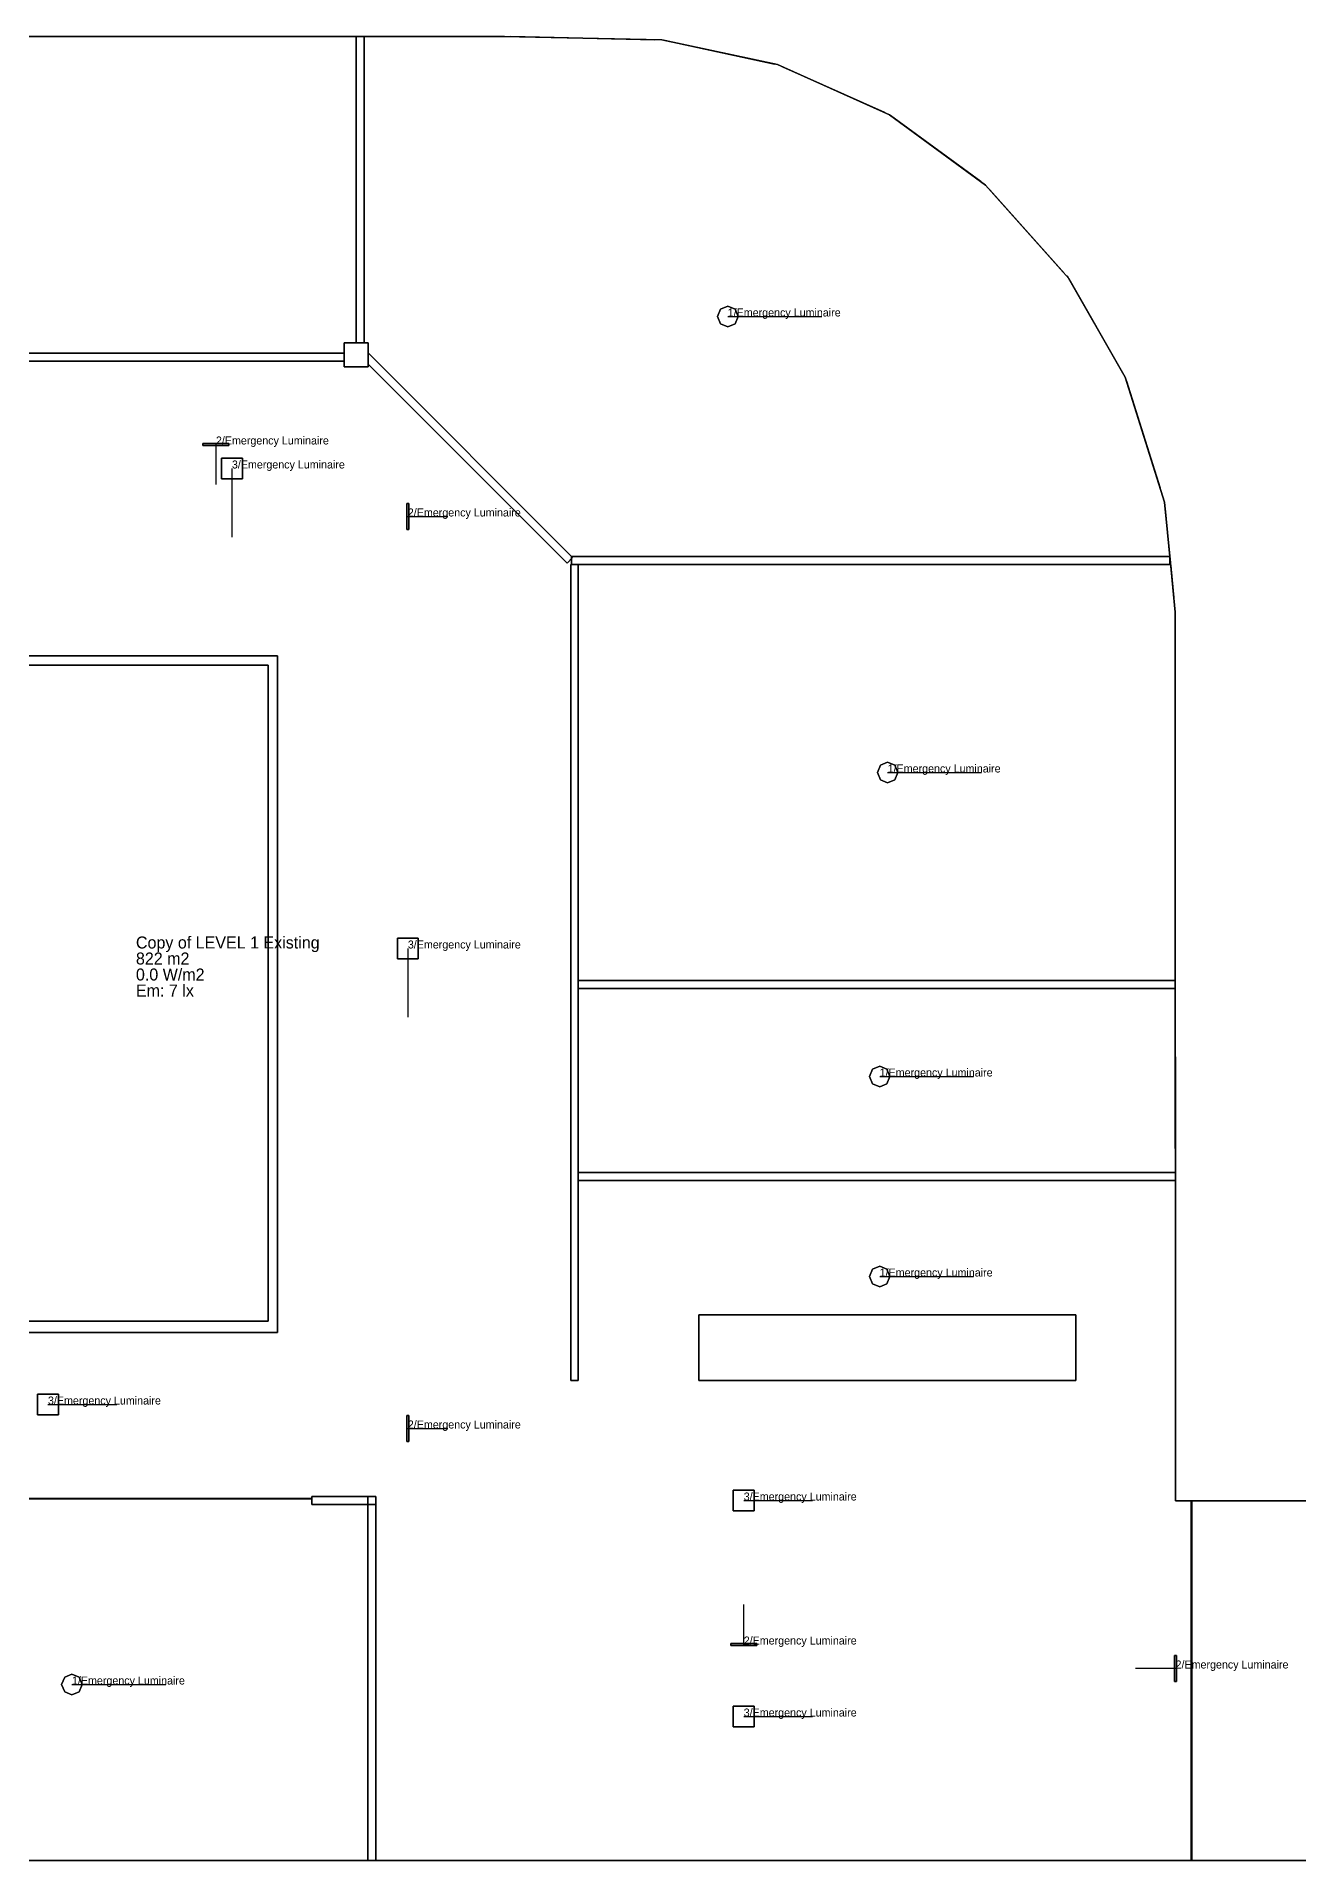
# Model space of a CAD drawing. Extents: x 0 to 55.4, y 0 to 23.2.
# Drawn here: x 20.56 to 36.34, y 0 to 22.8 of the extents above; entities that cross this region are included whole.
import ezdxf

# ---------------------------------------------------------------- set-up
doc = ezdxf.new("R2010")
doc.units = 0
doc.header["$MEASUREMENT"] = 0
for name, color, linetype in [('DLXFURN', 5, 'Continuous'), ('DLXLUM', 7, 'Continuous'), ('DLXLUMEX', 7, 'Continuous'), ('DLXSCENE', 7, 'Continuous'), ('DLXSUM', 9, 'Continuous')]:
    doc.layers.add(name, color=color, linetype=linetype)

# ---------------------------------------------------------------- blocks, each defined once
blk = doc.blocks.new('*U22')
for p, q in [((-0.129, 0), (-0.091, 0.091)), ((-0.091, 0.091), (-0.129, 0)), ((-0.091, 0.091), (-0.129, 0)), ((-0.129, 0), (-0.091, 0.091)), ((-0.091, -0.091), (-0.129, 0)), ((-0.129, 0), (-0.091, -0.091)), ((-0.129, 0), (-0.129, 0)), ((-0.129, 0), (-0.091, -0.091)), ((-0.091, -0.091), (-0.129, 0)), ((-0.129, 0), (-0.129, 0)), ((-0.091, 0.091), (0, 0.129)), ((0, 0.129), (-0.091, 0.091)), ((0, 0.129), (-0.091, 0.091)), ((-0.091, 0.091), (0, 0.129)), ((-0.091, 0.091), (-0.091, 0.091)), ((-0.091, 0.091), (-0.091, 0.091)), ((0, 0.129), (0.091, 0.091)), ((0.091, 0.091), (0, 0.129)), ((0, 0.129), (0, 0.129)), ((0.091, 0.091), (0, 0.129)), ((0, 0.129), (0, 0.129)), ((0, 0.129), (0.091, 0.091)), ((0.091, 0.091), (0.129, 0)), ((0.129, 0), (0.091, 0.091)), ((0.091, 0.091), (0.091, 0.091)), ((0.129, 0), (0.091, 0.091)), ((0.091, 0.091), (0.091, 0.091)), ((0.091, 0.091), (0.129, 0)), ((0.129, 0), (0.091, -0.091)), ((0.091, -0.091), (0.129, 0)), ((0.091, -0.091), (0.129, 0)), ((0.129, 0), (0.091, -0.091)), ((0.129, 0), (0.129, 0)), ((0.129, 0), (0.129, 0)), ((0, -0.129), (-0.091, -0.091)), ((-0.091, -0.091), (0, -0.129)), ((-0.091, -0.091), (-0.091, -0.091)), ((-0.091, -0.091), (0, -0.129)), ((0, -0.129), (-0.091, -0.091)), ((-0.091, -0.091), (-0.091, -0.091)), ((0.091, -0.091), (0, -0.129)), ((0, -0.129), (0.091, -0.091)), ((0, -0.129), (0.091, -0.091)), ((0.091, -0.091), (0, -0.129)), ((0, -0.129), (0, -0.129)), ((0, -0.129), (0, -0.129)), ((0.091, -0.091), (0.091, -0.091)), ((0.091, -0.091), (0.091, -0.091))]:
    blk.add_line(p, q)
at = {"color": 1}
blk.add_line((0, 0), (1.175, 0), dxfattribs=at)
at = {"layer": 'DLXLUMEX', "color": 7}
blk.add_text('1/Emergency Luminaire', height=0.1, dxfattribs=at).set_placement((0, 0))
blk = doc.blocks.new('*U33')
for p, q in [((-0.129, 0), (-0.091, 0.091)), ((-0.091, 0.091), (-0.129, 0)), ((-0.091, 0.091), (-0.129, 0)), ((-0.129, 0), (-0.091, 0.091)), ((-0.091, -0.091), (-0.129, 0)), ((-0.129, 0), (-0.091, -0.091)), ((-0.129, 0), (-0.129, 0)), ((-0.129, 0), (-0.091, -0.091)), ((-0.091, -0.091), (-0.129, 0)), ((-0.129, 0), (-0.129, 0)), ((-0.091, 0.091), (0, 0.129)), ((0, 0.129), (-0.091, 0.091)), ((0, 0.129), (-0.091, 0.091)), ((-0.091, 0.091), (0, 0.129)), ((-0.091, 0.091), (-0.091, 0.091)), ((-0.091, 0.091), (-0.091, 0.091)), ((0, 0.129), (0.091, 0.091)), ((0.091, 0.091), (0, 0.129)), ((0, 0.129), (0, 0.129)), ((0.091, 0.091), (0, 0.129)), ((0, 0.129), (0, 0.129)), ((0, 0.129), (0.091, 0.091)), ((0.091, 0.091), (0.129, 0)), ((0.129, 0), (0.091, 0.091)), ((0.091, 0.091), (0.091, 0.091)), ((0.129, 0), (0.091, 0.091)), ((0.091, 0.091), (0.091, 0.091)), ((0.091, 0.091), (0.129, 0)), ((0.129, 0), (0.091, -0.091)), ((0.091, -0.091), (0.129, 0)), ((0.091, -0.091), (0.129, 0)), ((0.129, 0), (0.091, -0.091)), ((0.129, 0), (0.129, 0)), ((0.129, 0), (0.129, 0)), ((0, -0.129), (-0.091, -0.091)), ((-0.091, -0.091), (0, -0.129)), ((-0.091, -0.091), (-0.091, -0.091)), ((-0.091, -0.091), (0, -0.129)), ((0, -0.129), (-0.091, -0.091)), ((-0.091, -0.091), (-0.091, -0.091)), ((0.091, -0.091), (0, -0.129)), ((0, -0.129), (0.091, -0.091)), ((0, -0.129), (0.091, -0.091)), ((0.091, -0.091), (0, -0.129)), ((0, -0.129), (0, -0.129)), ((0, -0.129), (0, -0.129)), ((0.091, -0.091), (0.091, -0.091)), ((0.091, -0.091), (0.091, -0.091))]:
    blk.add_line(p, q)
at = {"color": 1}
blk.add_line((0, 0), (1.175, 0), dxfattribs=at)
at = {"layer": 'DLXLUMEX', "color": 7}
blk.add_text('1/Emergency Luminaire', height=0.1, dxfattribs=at).set_placement((0, 0))
blk = doc.blocks.new('*U44')
for p, q in [((-0.129, 0), (-0.091, 0.091)), ((-0.091, 0.091), (-0.129, 0)), ((-0.091, 0.091), (-0.129, 0)), ((-0.129, 0), (-0.091, 0.091)), ((-0.091, -0.091), (-0.129, 0)), ((-0.129, 0), (-0.091, -0.091)), ((-0.129, 0), (-0.129, 0)), ((-0.129, 0), (-0.091, -0.091)), ((-0.091, -0.091), (-0.129, 0)), ((-0.129, 0), (-0.129, 0)), ((-0.091, 0.091), (0, 0.129)), ((0, 0.129), (-0.091, 0.091)), ((0, 0.129), (-0.091, 0.091)), ((-0.091, 0.091), (0, 0.129)), ((-0.091, 0.091), (-0.091, 0.091)), ((-0.091, 0.091), (-0.091, 0.091)), ((0, 0.129), (0.091, 0.091)), ((0.091, 0.091), (0, 0.129)), ((0, 0.129), (0, 0.129)), ((0.091, 0.091), (0, 0.129)), ((0, 0.129), (0, 0.129)), ((0, 0.129), (0.091, 0.091)), ((0.091, 0.091), (0.129, 0)), ((0.129, 0), (0.091, 0.091)), ((0.091, 0.091), (0.091, 0.091)), ((0.129, 0), (0.091, 0.091)), ((0.091, 0.091), (0.091, 0.091)), ((0.091, 0.091), (0.129, 0)), ((0.129, 0), (0.091, -0.091)), ((0.091, -0.091), (0.129, 0)), ((0.091, -0.091), (0.129, 0)), ((0.129, 0), (0.091, -0.091)), ((0.129, 0), (0.129, 0)), ((0.129, 0), (0.129, 0)), ((0, -0.129), (-0.091, -0.091)), ((-0.091, -0.091), (0, -0.129)), ((-0.091, -0.091), (-0.091, -0.091)), ((-0.091, -0.091), (0, -0.129)), ((0, -0.129), (-0.091, -0.091)), ((-0.091, -0.091), (-0.091, -0.091)), ((0.091, -0.091), (0, -0.129)), ((0, -0.129), (0.091, -0.091)), ((0, -0.129), (0.091, -0.091)), ((0.091, -0.091), (0, -0.129)), ((0, -0.129), (0, -0.129)), ((0, -0.129), (0, -0.129)), ((0.091, -0.091), (0.091, -0.091)), ((0.091, -0.091), (0.091, -0.091))]:
    blk.add_line(p, q)
at = {"color": 1}
blk.add_line((0, 0), (1.175, 0), dxfattribs=at)
at = {"layer": 'DLXLUMEX', "color": 7}
blk.add_text('1/Emergency Luminaire', height=0.1, dxfattribs=at).set_placement((0, 0))
blk = doc.blocks.new('*U55')
for p, q in [((-0.129, 0), (-0.091, 0.091)), ((-0.091, 0.091), (-0.129, 0)), ((-0.091, 0.091), (-0.129, 0)), ((-0.129, 0), (-0.091, 0.091)), ((-0.091, -0.091), (-0.129, 0)), ((-0.129, 0), (-0.091, -0.091)), ((-0.129, 0), (-0.129, 0)), ((-0.129, 0), (-0.091, -0.091)), ((-0.091, -0.091), (-0.129, 0)), ((-0.129, 0), (-0.129, 0)), ((-0.091, 0.091), (0, 0.129)), ((0, 0.129), (-0.091, 0.091)), ((0, 0.129), (-0.091, 0.091)), ((-0.091, 0.091), (0, 0.129)), ((-0.091, 0.091), (-0.091, 0.091)), ((-0.091, 0.091), (-0.091, 0.091)), ((0, 0.129), (0.091, 0.091)), ((0.091, 0.091), (0, 0.129)), ((0, 0.129), (0, 0.129)), ((0.091, 0.091), (0, 0.129)), ((0, 0.129), (0, 0.129)), ((0, 0.129), (0.091, 0.091)), ((0.091, 0.091), (0.129, 0)), ((0.129, 0), (0.091, 0.091)), ((0.091, 0.091), (0.091, 0.091)), ((0.129, 0), (0.091, 0.091)), ((0.091, 0.091), (0.091, 0.091)), ((0.091, 0.091), (0.129, 0)), ((0.129, 0), (0.091, -0.091)), ((0.091, -0.091), (0.129, 0)), ((0.091, -0.091), (0.129, 0)), ((0.129, 0), (0.091, -0.091)), ((0.129, 0), (0.129, 0)), ((0.129, 0), (0.129, 0)), ((0, -0.129), (-0.091, -0.091)), ((-0.091, -0.091), (0, -0.129)), ((-0.091, -0.091), (-0.091, -0.091)), ((-0.091, -0.091), (0, -0.129)), ((0, -0.129), (-0.091, -0.091)), ((-0.091, -0.091), (-0.091, -0.091)), ((0.091, -0.091), (0, -0.129)), ((0, -0.129), (0.091, -0.091)), ((0, -0.129), (0.091, -0.091)), ((0.091, -0.091), (0, -0.129)), ((0, -0.129), (0, -0.129)), ((0, -0.129), (0, -0.129)), ((0.091, -0.091), (0.091, -0.091)), ((0.091, -0.091), (0.091, -0.091))]:
    blk.add_line(p, q)
at = {"color": 1}
blk.add_line((0, 0), (1.175, 0), dxfattribs=at)
at = {"layer": 'DLXLUMEX', "color": 7}
blk.add_text('1/Emergency Luminaire', height=0.1, dxfattribs=at).set_placement((0, 0))
blk = doc.blocks.new('*U2')
for p, q in [((-0.129, 0), (-0.091, 0.091)), ((-0.091, 0.091), (-0.129, 0)), ((-0.091, 0.091), (-0.129, 0)), ((-0.129, 0), (-0.091, 0.091)), ((-0.091, -0.091), (-0.129, 0)), ((-0.129, 0), (-0.091, -0.091)), ((-0.129, 0), (-0.129, 0)), ((-0.129, 0), (-0.091, -0.091)), ((-0.091, -0.091), (-0.129, 0)), ((-0.129, 0), (-0.129, 0)), ((-0.091, 0.091), (0, 0.129)), ((0, 0.129), (-0.091, 0.091)), ((0, 0.129), (-0.091, 0.091)), ((-0.091, 0.091), (0, 0.129)), ((-0.091, 0.091), (-0.091, 0.091)), ((-0.091, 0.091), (-0.091, 0.091)), ((0, 0.129), (0.091, 0.091)), ((0.091, 0.091), (0, 0.129)), ((0, 0.129), (0, 0.129)), ((0.091, 0.091), (0, 0.129)), ((0, 0.129), (0, 0.129)), ((0, 0.129), (0.091, 0.091)), ((0.091, 0.091), (0.129, 0)), ((0.129, 0), (0.091, 0.091)), ((0.091, 0.091), (0.091, 0.091)), ((0.129, 0), (0.091, 0.091)), ((0.091, 0.091), (0.091, 0.091)), ((0.091, 0.091), (0.129, 0)), ((0.129, 0), (0.091, -0.091)), ((0.091, -0.091), (0.129, 0)), ((0.091, -0.091), (0.129, 0)), ((0.129, 0), (0.091, -0.091)), ((0.129, 0), (0.129, 0)), ((0.129, 0), (0.129, 0)), ((0, -0.129), (-0.091, -0.091)), ((-0.091, -0.091), (0, -0.129)), ((-0.091, -0.091), (-0.091, -0.091)), ((-0.091, -0.091), (0, -0.129)), ((0, -0.129), (-0.091, -0.091)), ((-0.091, -0.091), (-0.091, -0.091)), ((0.091, -0.091), (0, -0.129)), ((0, -0.129), (0.091, -0.091)), ((0, -0.129), (0.091, -0.091)), ((0.091, -0.091), (0, -0.129)), ((0, -0.129), (0, -0.129)), ((0, -0.129), (0, -0.129)), ((0.091, -0.091), (0.091, -0.091)), ((0.091, -0.091), (0.091, -0.091))]:
    blk.add_line(p, q)
at = {"color": 1}
blk.add_line((0, 0), (1.175, 0), dxfattribs=at)
at = {"layer": 'DLXLUMEX', "color": 7}
blk.add_text('1/Emergency Luminaire', height=0.1, dxfattribs=at).set_placement((0, 0))
blk = doc.blocks.new('*U9')
for p, q in [((0.131, 0.131), (-0.131, 0.131)), ((-0.131, 0.131), (-0.131, -0.131)), ((-0.131, 0.131), (-0.131, -0.131)), ((-0.131, -0.131), (-0.131, 0.131)), ((-0.131, 0.131), (-0.131, 0.131)), ((0.131, 0.131), (-0.131, 0.131)), ((-0.131, 0.131), (-0.131, 0.131)), ((-0.131, 0.131), (0.131, 0.131)), ((-0.131, -0.131), (-0.131, 0.131)), ((-0.131, 0.131), (0.131, 0.131)), ((0.131, -0.131), (0.131, 0.131)), ((0.131, 0.131), (0.131, 0.131)), ((0.131, -0.131), (0.131, 0.131)), ((0.131, 0.131), (0.131, 0.131)), ((0.131, 0.131), (0.131, -0.131)), ((0.131, 0.131), (0.131, -0.131)), ((-0.131, -0.131), (0.131, -0.131)), ((-0.131, -0.131), (-0.131, -0.131)), ((-0.131, -0.131), (0.131, -0.131)), ((0.131, -0.131), (-0.131, -0.131)), ((-0.131, -0.131), (-0.131, -0.131)), ((0.131, -0.131), (-0.131, -0.131)), ((0.131, -0.131), (0.131, -0.131)), ((0.131, -0.131), (0.131, -0.131))]:
    blk.add_line(p, q)
at = {"color": 1}
blk.add_line((0, 0), (0.86, 0), dxfattribs=at)
at = {"layer": 'DLXLUMEX', "color": 7}
blk.add_text('3/Emergency Luminaire', height=0.1, dxfattribs=at).set_placement((0, 0))
blk = doc.blocks.new('*U12')
for p, q in [((-0.131, 0.131), (-0.131, -0.131)), ((0.131, 0.131), (-0.131, 0.131)), ((0.131, 0.131), (-0.131, 0.131)), ((-0.131, 0.131), (-0.131, 0.131)), ((-0.131, 0.131), (0.131, 0.131)), ((-0.131, 0.131), (-0.131, -0.131)), ((-0.131, -0.131), (-0.131, 0.131)), ((-0.131, 0.131), (-0.131, 0.131)), ((-0.131, 0.131), (0.131, 0.131)), ((-0.131, -0.131), (-0.131, 0.131)), ((0.131, -0.131), (0.131, 0.131)), ((0.131, 0.131), (0.131, 0.131)), ((0.131, -0.131), (0.131, 0.131)), ((0.131, 0.131), (0.131, 0.131)), ((0.131, 0.131), (0.131, -0.131)), ((0.131, 0.131), (0.131, -0.131)), ((-0.131, -0.131), (0.131, -0.131)), ((-0.131, -0.131), (0.131, -0.131)), ((0.131, -0.131), (-0.131, -0.131)), ((-0.131, -0.131), (-0.131, -0.131)), ((-0.131, -0.131), (-0.131, -0.131)), ((0.131, -0.131), (-0.131, -0.131)), ((0.131, -0.131), (0.131, -0.131)), ((0.131, -0.131), (0.131, -0.131))]:
    blk.add_line(p, q)
at = {"color": 1}
blk.add_line((0, 0), (0, -0.86), dxfattribs=at)
at = {"layer": 'DLXLUMEX', "color": 7}
blk.add_text('3/Emergency Luminaire', height=0.1, dxfattribs=at).set_placement((0, 0))
blk = doc.blocks.new('*U13')
for p, q in [((0.131, 0.131), (-0.131, 0.131)), ((-0.131, 0.131), (-0.131, -0.131)), ((-0.131, 0.131), (-0.131, -0.131)), ((-0.131, -0.131), (-0.131, 0.131)), ((-0.131, 0.131), (-0.131, 0.131)), ((0.131, 0.131), (-0.131, 0.131)), ((-0.131, 0.131), (-0.131, 0.131)), ((-0.131, 0.131), (0.131, 0.131)), ((-0.131, -0.131), (-0.131, 0.131)), ((-0.131, 0.131), (0.131, 0.131)), ((0.131, -0.131), (0.131, 0.131)), ((0.131, 0.131), (0.131, 0.131)), ((0.131, -0.131), (0.131, 0.131)), ((0.131, 0.131), (0.131, 0.131)), ((0.131, 0.131), (0.131, -0.131)), ((0.131, 0.131), (0.131, -0.131)), ((-0.131, -0.131), (0.131, -0.131)), ((-0.131, -0.131), (-0.131, -0.131)), ((-0.131, -0.131), (0.131, -0.131)), ((0.131, -0.131), (-0.131, -0.131)), ((-0.131, -0.131), (-0.131, -0.131)), ((0.131, -0.131), (-0.131, -0.131)), ((0.131, -0.131), (0.131, -0.131)), ((0.131, -0.131), (0.131, -0.131))]:
    blk.add_line(p, q)
at = {"color": 1}
blk.add_line((0, 0), (0.86, 0), dxfattribs=at)
at = {"layer": 'DLXLUMEX', "color": 7}
blk.add_text('3/Emergency Luminaire', height=0.1, dxfattribs=at).set_placement((0, 0))
blk = doc.blocks.new('*U16')
for p, q in [((-0.131, 0.131), (-0.131, -0.131)), ((0.131, 0.131), (-0.131, 0.131)), ((0.131, 0.131), (-0.131, 0.131)), ((-0.131, 0.131), (-0.131, 0.131)), ((-0.131, 0.131), (0.131, 0.131)), ((-0.131, 0.131), (-0.131, -0.131)), ((-0.131, -0.131), (-0.131, 0.131)), ((-0.131, 0.131), (-0.131, 0.131)), ((-0.131, 0.131), (0.131, 0.131)), ((-0.131, -0.131), (-0.131, 0.131)), ((0.131, -0.131), (0.131, 0.131)), ((0.131, 0.131), (0.131, 0.131)), ((0.131, -0.131), (0.131, 0.131)), ((0.131, 0.131), (0.131, 0.131)), ((0.131, 0.131), (0.131, -0.131)), ((0.131, 0.131), (0.131, -0.131)), ((-0.131, -0.131), (0.131, -0.131)), ((-0.131, -0.131), (0.131, -0.131)), ((0.131, -0.131), (-0.131, -0.131)), ((-0.131, -0.131), (-0.131, -0.131)), ((-0.131, -0.131), (-0.131, -0.131)), ((0.131, -0.131), (-0.131, -0.131)), ((0.131, -0.131), (0.131, -0.131)), ((0.131, -0.131), (0.131, -0.131))]:
    blk.add_line(p, q)
at = {"color": 1}
blk.add_line((0, 0), (0, -0.86), dxfattribs=at)
at = {"layer": 'DLXLUMEX', "color": 7}
blk.add_text('3/Emergency Luminaire', height=0.1, dxfattribs=at).set_placement((0, 0))
blk = doc.blocks.new('*U19')
for p, q in [((0.131, 0.131), (-0.131, 0.131)), ((-0.131, 0.131), (-0.131, -0.131)), ((-0.131, 0.131), (-0.131, -0.131)), ((-0.131, -0.131), (-0.131, 0.131)), ((-0.131, 0.131), (-0.131, 0.131)), ((0.131, 0.131), (-0.131, 0.131)), ((-0.131, 0.131), (-0.131, 0.131)), ((-0.131, 0.131), (0.131, 0.131)), ((-0.131, -0.131), (-0.131, 0.131)), ((-0.131, 0.131), (0.131, 0.131)), ((0.131, -0.131), (0.131, 0.131)), ((0.131, 0.131), (0.131, 0.131)), ((0.131, -0.131), (0.131, 0.131)), ((0.131, 0.131), (0.131, 0.131)), ((0.131, 0.131), (0.131, -0.131)), ((0.131, 0.131), (0.131, -0.131)), ((-0.131, -0.131), (0.131, -0.131)), ((-0.131, -0.131), (-0.131, -0.131)), ((-0.131, -0.131), (0.131, -0.131)), ((0.131, -0.131), (-0.131, -0.131)), ((-0.131, -0.131), (-0.131, -0.131)), ((0.131, -0.131), (-0.131, -0.131)), ((0.131, -0.131), (0.131, -0.131)), ((0.131, -0.131), (0.131, -0.131))]:
    blk.add_line(p, q)
at = {"color": 1}
blk.add_line((0, 0), (0.86, 0), dxfattribs=at)
at = {"layer": 'DLXLUMEX', "color": 7}
blk.add_text('3/Emergency Luminaire', height=0.1, dxfattribs=at).set_placement((0, 0))
blk = doc.blocks.new('*U27')
at = {"color": 1}
blk.add_line((0, 0), (-0.5, 0), dxfattribs=at)
for p, q in [((0.013, 0.162), (-0.013, 0.162)), ((-0.013, 0.162), (-0.013, -0.162)), ((-0.013, 0.162), (-0.013, -0.162)), ((-0.013, -0.162), (-0.013, 0.162)), ((-0.013, 0.162), (-0.013, 0.162)), ((0.013, 0.162), (-0.013, 0.162)), ((-0.013, 0.162), (-0.013, 0.162)), ((-0.013, 0.162), (0.013, 0.162)), ((-0.013, -0.162), (-0.013, 0.162)), ((-0.013, 0.162), (0.013, 0.162)), ((0.013, -0.162), (0.013, 0.162)), ((0.013, -0.162), (0.013, 0.162)), ((0.013, 0.162), (0.013, 0.162)), ((0.013, 0.162), (0.013, -0.162)), ((0.013, 0.162), (0.013, 0.162)), ((0.013, 0.162), (0.013, -0.162)), ((-0.013, -0.162), (0.013, -0.162)), ((-0.013, -0.162), (0.013, -0.162)), ((0.013, -0.162), (-0.013, -0.162)), ((-0.013, -0.162), (-0.013, -0.162)), ((-0.013, -0.162), (-0.013, -0.162)), ((0.013, -0.162), (-0.013, -0.162)), ((0.013, -0.162), (0.013, -0.162)), ((0.013, -0.162), (0.013, -0.162))]:
    blk.add_line(p, q)
at = {"layer": 'DLXLUMEX', "color": 7}
blk.add_text('2/Emergency Luminaire', height=0.1, dxfattribs=at).set_placement((0, 0))
blk = doc.blocks.new('*U31')
for p, q in [((-0.162, 0.013), (-0.162, -0.013)), ((0.162, 0.013), (-0.162, 0.013)), ((0.162, 0.013), (-0.162, 0.013)), ((-0.162, 0.013), (-0.162, 0.013)), ((-0.162, 0.013), (0.162, 0.013)), ((-0.162, 0.013), (-0.162, -0.013)), ((-0.162, -0.013), (-0.162, 0.013)), ((-0.162, 0.013), (-0.162, 0.013)), ((-0.162, 0.013), (0.162, 0.013)), ((-0.162, -0.013), (-0.162, 0.013)), ((0.162, -0.013), (0.162, 0.013)), ((0.162, 0.013), (0.162, 0.013)), ((0.162, -0.013), (0.162, 0.013)), ((0.162, 0.013), (0.162, 0.013)), ((0.162, 0.013), (0.162, -0.013)), ((0.162, 0.013), (0.162, -0.013)), ((-0.162, -0.013), (0.162, -0.013)), ((-0.162, -0.013), (0.162, -0.013)), ((0.162, -0.013), (-0.162, -0.013)), ((-0.162, -0.013), (-0.162, -0.013)), ((-0.162, -0.013), (-0.162, -0.013)), ((0.162, -0.013), (-0.162, -0.013)), ((0.162, -0.013), (0.162, -0.013)), ((0.162, -0.013), (0.162, -0.013))]:
    blk.add_line(p, q)
at = {"color": 1}
blk.add_line((0, 0), (0, -0.5), dxfattribs=at)
at = {"layer": 'DLXLUMEX', "color": 7}
blk.add_text('2/Emergency Luminaire', height=0.1, dxfattribs=at).set_placement((0, 0))
blk = doc.blocks.new('*U32')
for p, q in [((0.013, 0.162), (-0.013, 0.162)), ((-0.013, 0.162), (-0.013, -0.162)), ((-0.013, 0.162), (-0.013, -0.162)), ((-0.013, -0.162), (-0.013, 0.162)), ((-0.013, 0.162), (-0.013, 0.162)), ((0.013, 0.162), (-0.013, 0.162)), ((-0.013, 0.162), (-0.013, 0.162)), ((-0.013, 0.162), (0.013, 0.162)), ((-0.013, -0.162), (-0.013, 0.162)), ((-0.013, 0.162), (0.013, 0.162)), ((0.013, -0.162), (0.013, 0.162)), ((0.013, 0.162), (0.013, 0.162)), ((0.013, -0.162), (0.013, 0.162)), ((0.013, 0.162), (0.013, 0.162)), ((0.013, 0.162), (0.013, -0.162)), ((0.013, 0.162), (0.013, -0.162)), ((-0.013, -0.162), (0.013, -0.162)), ((-0.013, -0.162), (-0.013, -0.162)), ((-0.013, -0.162), (0.013, -0.162)), ((0.013, -0.162), (-0.013, -0.162)), ((-0.013, -0.162), (-0.013, -0.162)), ((0.013, -0.162), (-0.013, -0.162)), ((0.013, -0.162), (0.013, -0.162)), ((0.013, -0.162), (0.013, -0.162))]:
    blk.add_line(p, q)
at = {"color": 1}
blk.add_line((0, 0), (0.5, 0), dxfattribs=at)
at = {"layer": 'DLXLUMEX', "color": 7}
blk.add_text('2/Emergency Luminaire', height=0.1, dxfattribs=at).set_placement((0, 0))
blk = doc.blocks.new('*U34')
for p, q in [((0.013, 0.162), (-0.013, 0.162)), ((-0.013, 0.162), (-0.013, -0.162)), ((-0.013, 0.162), (-0.013, -0.162)), ((-0.013, -0.162), (-0.013, 0.162)), ((-0.013, 0.162), (-0.013, 0.162)), ((0.013, 0.162), (-0.013, 0.162)), ((-0.013, 0.162), (-0.013, 0.162)), ((-0.013, 0.162), (0.013, 0.162)), ((-0.013, -0.162), (-0.013, 0.162)), ((-0.013, 0.162), (0.013, 0.162)), ((0.013, -0.162), (0.013, 0.162)), ((0.013, 0.162), (0.013, 0.162)), ((0.013, -0.162), (0.013, 0.162)), ((0.013, 0.162), (0.013, 0.162)), ((0.013, 0.162), (0.013, -0.162)), ((0.013, 0.162), (0.013, -0.162)), ((-0.013, -0.162), (0.013, -0.162)), ((-0.013, -0.162), (-0.013, -0.162)), ((-0.013, -0.162), (0.013, -0.162)), ((0.013, -0.162), (-0.013, -0.162)), ((-0.013, -0.162), (-0.013, -0.162)), ((0.013, -0.162), (-0.013, -0.162)), ((0.013, -0.162), (0.013, -0.162)), ((0.013, -0.162), (0.013, -0.162))]:
    blk.add_line(p, q)
at = {"color": 1}
blk.add_line((0, 0), (0.5, 0), dxfattribs=at)
at = {"layer": 'DLXLUMEX', "color": 7}
blk.add_text('2/Emergency Luminaire', height=0.1, dxfattribs=at).set_placement((0, 0))
blk = doc.blocks.new('*U37')
at = {"color": 1}
blk.add_line((0, 0), (0, 0.5), dxfattribs=at)
for p, q in [((0.162, 0.013), (-0.162, 0.013)), ((-0.162, 0.013), (-0.162, -0.013)), ((-0.162, 0.013), (-0.162, -0.013)), ((-0.162, -0.013), (-0.162, 0.013)), ((-0.162, 0.013), (-0.162, 0.013)), ((0.162, 0.013), (-0.162, 0.013)), ((-0.162, 0.013), (-0.162, 0.013)), ((-0.162, 0.013), (0.162, 0.013)), ((-0.162, -0.013), (-0.162, 0.013)), ((-0.162, 0.013), (0.162, 0.013)), ((0.162, -0.013), (0.162, 0.013)), ((0.162, 0.013), (0.162, 0.013)), ((0.162, -0.013), (0.162, 0.013)), ((0.162, 0.013), (0.162, 0.013)), ((0.162, 0.013), (0.162, -0.013)), ((0.162, 0.013), (0.162, -0.013)), ((-0.162, -0.013), (0.162, -0.013)), ((-0.162, -0.013), (0.162, -0.013)), ((0.162, -0.013), (-0.162, -0.013)), ((-0.162, -0.013), (-0.162, -0.013)), ((-0.162, -0.013), (-0.162, -0.013)), ((0.162, -0.013), (-0.162, -0.013)), ((0.162, -0.013), (0.162, -0.013)), ((0.162, -0.013), (0.162, -0.013))]:
    blk.add_line(p, q)
at = {"layer": 'DLXLUMEX', "color": 7}
blk.add_text('2/Emergency Luminaire', height=0.1, dxfattribs=at).set_placement((0, 0))
blk = doc.blocks.new('*U41')
for p, q in [((0.1, 0.371), (0.1, 4.2)), ((0.1, 4.2), (0.1, 4.2)), ((0.1, 4.2), (0.1, 0.371)), ((0.2, 0.371), (0.2, 4.2)), ((0.2, 4.2), (0.2, 4.2)), ((0.2, 4.2), (0.2, 0.371)), ((0.1, 0.371), (0.1, 0.371)), ((0.2, 0.371), (0.2, 0.371))]:
    blk.add_line(p, q)
blk = doc.blocks.new('*U61')
for p, q in [((0.171, 6.057), (-2.955, 6.057)), ((-2.955, 6.057), (-2.955, 6.057)), ((-2.955, 6.057), (0.171, 6.057)), ((-2.955, 6.057), (-2.955, 5.942)), ((-2.955, 5.942), (-2.955, 6.057)), ((-2.955, 6.057), (-2.955, 6.057)), ((-2.955, 5.942), (-2.955, 5.942)), ((0.053, 5.942), (-2.955, 5.942)), ((-2.955, 5.942), (-2.955, 5.942)), ((-2.955, 5.942), (0.053, 5.942)), ((0.053, 5.942), (0.053, 5.942)), ((0.053, 5.942), (0.053, -2.257)), ((0.053, -2.257), (0.053, 5.942)), ((0.053, 5.942), (0.053, 5.942)), ((0.171, -2.4), (0.171, 6.057)), ((0.171, 6.057), (0.171, 6.057)), ((0.171, 6.057), (0.171, -2.4)), ((0.171, 6.057), (0.171, 6.057)), ((-3, -2.257), (-3, -2.257)), ((-3, -2.257), (0.053, -2.257)), ((0.053, -2.257), (-3, -2.257)), ((-3, -2.257), (-3, -2.4)), ((-3, -2.4), (-3, -2.257)), ((-3, -2.257), (-3, -2.257)), ((0.053, -2.257), (0.053, -2.257)), ((0.053, -2.257), (0.053, -2.257)), ((-3, -2.4), (0.171, -2.4)), ((0.171, -2.4), (-3, -2.4)), ((-3, -2.4), (-3, -2.4)), ((-3, -2.4), (-3, -2.4)), ((0.171, -2.4), (0.171, -2.4)), ((0.171, -2.4), (0.171, -2.4))]:
    blk.add_line(p, q)
blk = doc.blocks.new('*U62')
for p, q in [((-0.871, -0.1), (-0.871, -0.2)), ((-0.871, -0.2), (-0.871, -0.1)), ((-0.871, -0.1), (-0.871, -0.1)), ((6.597, -0.1), (-0.871, -0.1)), ((-0.871, -0.1), (-0.871, -0.1)), ((-0.871, -0.1), (6.597, -0.1)), ((-0.871, -0.2), (-0.871, -0.2)), ((6.597, -0.2), (-0.871, -0.2)), ((-0.871, -0.2), (-0.871, -0.2)), ((-0.871, -0.2), (6.597, -0.2)), ((6.597, -0.1), (6.597, -0.1)), ((6.597, -0.2), (6.597, -0.2))]:
    blk.add_line(p, q)
blk = doc.blocks.new('*U63')
for p, q in [((-0.262, 2.965), (-0.262, 2.965)), ((-0.262, 2.965), (-0.171, 2.965)), ((-0.171, 2.965), (-0.262, 2.965)), ((-0.262, 2.965), (-0.262, -7.236)), ((-0.262, -7.236), (-0.262, 2.965)), ((-0.262, 2.965), (-0.262, 2.965)), ((-0.171, 2.965), (-0.171, 2.965)), ((-0.171, 2.965), (-0.171, 2.965)), ((-0.171, 2.965), (-0.171, -7.236)), ((-0.171, -7.236), (-0.171, 2.965)), ((-0.262, -7.236), (-0.262, -7.236)), ((-0.262, -7.236), (-0.171, -7.236)), ((-0.171, -7.236), (-0.262, -7.236)), ((-0.262, -7.236), (-0.262, -7.236)), ((-0.171, -7.236), (-0.171, -7.236)), ((-0.171, -7.236), (-0.171, -7.236))]:
    blk.add_line(p, q)
blk = doc.blocks.new('*U64')
for p, q in [((3.9, 0.82), (-0.815, 0.82)), ((-0.815, 0.82), (-0.815, 0)), ((3.9, 0.82), (-0.815, 0.82)), ((-0.815, 0.82), (-0.815, 0.82)), ((-0.815, 0.82), (3.9, 0.82)), ((-0.815, 0.82), (-0.815, 0)), ((-0.815, 0), (-0.815, 0.82)), ((-0.815, 0.82), (-0.815, 0.82)), ((3.9, 0), (3.9, 0.82)), ((3.9, 0), (3.9, 0.82)), ((3.9, 0.82), (3.9, 0.82)), ((3.9, 0.82), (3.9, 0)), ((3.9, 0.82), (3.9, 0.82)), ((-0.815, 0), (3.9, 0)), ((-0.815, 0), (3.9, 0)), ((3.9, 0), (-0.815, 0)), ((-0.815, 0), (-0.815, 0)), ((-0.815, 0), (-0.815, 0)), ((3.9, 0), (3.9, 0)), ((3.9, 0), (3.9, 0))]:
    blk.add_line(p, q)
blk = doc.blocks.new('*U67')
for p, q in [((-5.85, 0.0025), (-5.85, 0.0025)), ((-5.85, 0.0025), (6, 0.0025)), ((6, 0.0025), (-5.85, 0.0025)), ((6, -0.0025), (6, 0.0025)), ((6, 0.0025), (6, 0.0025)), ((6, 0.0025), (6, -0.0025)), ((6, 0.0025), (6, 0.0025)), ((-5.85, -0.0025), (-5.85, -0.0025)), ((-5.85, -0.0025), (6, -0.0025)), ((6, -0.0025), (-5.85, -0.0025)), ((6, -0.0025), (6, -0.0025)), ((6, -0.0025), (6, -0.0025))]:
    blk.add_line(p, q)
blk = doc.blocks.new('*U68')
for p, q in [((0.1, 4.731), (0.1, 4.731)), ((0.1, 4.731), (0.2, 4.731)), ((0.2, 4.731), (0.1, 4.731)), ((0.1, 4.731), (0.1, 0.181)), ((0.1, 0.181), (0.1, 4.731)), ((0.1, 4.731), (0.1, 4.731)), ((0.2, 0.181), (0.2, 4.731)), ((0.2, 4.731), (0.2, 4.731)), ((0.2, 4.731), (0.2, 0.181)), ((0.2, 4.731), (0.2, 4.731)), ((0.1, 0.181), (0.2, 0.181)), ((0.2, 0.181), (0.1, 0.181)), ((0.1, 0.181), (0.1, 0.181)), ((0.1, 0.181), (0.1, 0.181)), ((0.2, 0.181), (0.2, 0.181)), ((0.2, 0.181), (0.2, 0.181))]:
    blk.add_line(p, q)
blk = doc.blocks.new('*U69')
for p, q in [((0.25, -0.1), (0.25, -0.2)), ((0.25, -0.2), (0.25, -0.1)), ((0.25, -0.1), (0.25, -0.1)), ((1.05, -0.1), (0.25, -0.1)), ((0.25, -0.1), (0.25, -0.1)), ((0.25, -0.1), (1.05, -0.1)), ((0.25, -0.2), (0.25, -0.2)), ((0.25, -0.2), (1.05, -0.2)), ((1.05, -0.2), (0.25, -0.2)), ((0.25, -0.2), (0.25, -0.2)), ((1.05, -0.2), (1.05, -0.1)), ((1.05, -0.1), (1.05, -0.1)), ((1.05, -0.1), (1.05, -0.2)), ((1.05, -0.1), (1.05, -0.1)), ((1.05, -0.2), (1.05, -0.2)), ((1.05, -0.2), (1.05, -0.2))]:
    blk.add_line(p, q)
blk = doc.blocks.new('*U72')
for p, q in [((-0.003, 2.248), (-0.003, 2.248)), ((-0.003, 2.248), (-0.003, -2.245)), ((-0.003, -2.245), (-0.003, 2.248)), ((0.003, 2.248), (0.003, 2.248)), ((0.003, 2.248), (0.003, -2.245)), ((0.003, -2.245), (0.003, 2.248)), ((-0.003, -2.245), (-0.003, -2.245)), ((0.003, -2.245), (0.003, -2.245))]:
    blk.add_line(p, q)
blk = doc.blocks.new('*U73')
for p, q in [((-9.153, -0.1), (-9.153, -0.1)), ((-9.153, -0.1), (-1.043, -0.1)), ((-1.043, -0.1), (-9.153, -0.1)), ((-9.153, -0.2), (-9.153, -0.2)), ((-9.153, -0.2), (-0.943, -0.2)), ((-0.943, -0.2), (-9.153, -0.2)), ((-1.043, -0.1), (-1.043, -0.1)), ((3.061, -0.1), (-1.043, -0.1)), ((-1.043, -0.1), (-1.043, -0.1)), ((-1.043, -0.1), (3.061, -0.1)), ((-0.943, -0.2), (-0.943, -0.2)), ((3.061, -0.2), (-0.943, -0.2)), ((-0.943, -0.2), (-0.943, -0.2)), ((-0.943, -0.2), (3.061, -0.2)), ((3.061, -0.1), (3.061, -0.1)), ((3.061, -0.2), (3.061, -0.2))]:
    blk.add_line(p, q)
blk = doc.blocks.new('*U74')
for p, q in [((-0.871, -0.1), (-0.871, -0.2)), ((-0.871, -0.2), (-0.871, -0.1)), ((-0.871, -0.1), (-0.871, -0.1)), ((6.598, -0.1), (-0.871, -0.1)), ((-0.871, -0.1), (-0.871, -0.1)), ((-0.871, -0.1), (6.598, -0.1)), ((-0.871, -0.2), (-0.871, -0.2)), ((6.598, -0.2), (-0.871, -0.2)), ((-0.871, -0.2), (-0.871, -0.2)), ((-0.871, -0.2), (6.598, -0.2)), ((6.598, -0.1), (6.598, -0.1)), ((6.598, -0.2), (6.598, -0.2))]:
    blk.add_line(p, q)
blk = doc.blocks.new('*U78')
for p, q in [((-0.575, 0.427), (-0.572, 0.43)), ((-0.572, 0.43), (-0.575, 0.427)), ((-0.575, 0.427), (-0.575, 0.427)), ((-0.572, 0.43), (-0.572, 0.43)), ((-0.568, 0.427), (-0.572, 0.43)), ((-0.572, 0.43), (-0.572, 0.43)), ((-0.572, 0.43), (-0.568, 0.427)), ((-0.568, 0.427), (-0.568, 0.427)), ((-0.443, 0.302), (-0.443, 0.302)), ((-0.443, 0.302), (2.114, -2.255)), ((2.114, -2.255), (-0.443, 0.302)), ((-0.443, 0.16), (-0.443, 0.16)), ((-0.443, 0.16), (2.045, -2.328)), ((2.045, -2.328), (-0.443, 0.16)), ((2.045, -2.328), (2.114, -2.255)), ((2.114, -2.255), (2.045, -2.328)), ((2.114, -2.255), (2.114, -2.255)), ((2.114, -2.255), (2.114, -2.255)), ((2.045, -2.328), (2.045, -2.328)), ((2.045, -2.328), (2.045, -2.328))]:
    blk.add_line(p, q)
blk = doc.blocks.new('*U79')
for p, q in [((0.545, -0.1), (0.545, -0.2)), ((0.545, -0.2), (0.545, -0.1)), ((0.545, -0.1), (0.545, -0.1)), ((8.029, -0.1), (0.545, -0.1)), ((0.545, -0.1), (0.545, -0.1)), ((0.545, -0.1), (8.029, -0.1)), ((0.545, -0.2), (0.545, -0.2)), ((0.545, -0.2), (8.029, -0.2)), ((8.029, -0.2), (0.545, -0.2)), ((0.545, -0.2), (0.545, -0.2)), ((8.029, -0.2), (8.029, -0.1)), ((8.029, -0.1), (8.029, -0.1)), ((8.029, -0.1), (8.029, -0.2)), ((8.029, -0.1), (8.029, -0.1)), ((8.029, -0.2), (8.029, -0.2)), ((8.029, -0.2), (8.029, -0.2))]:
    blk.add_line(p, q)
blk = doc.blocks.new('*U83')
for p, q in [((26.4, 22.8), (0, 22.8)), ((0, 22.8), (26.4, 22.8)), ((26.4, 22.8), (28.378, 22.757)), ((28.378, 22.757), (26.4, 22.8)), ((26.4, 22.8), (26.4, 22.8)), ((26.4, 22.8), (26.4, 22.8)), ((28.378, 22.757), (29.823, 22.448)), ((29.823, 22.448), (28.378, 22.757)), ((28.378, 22.757), (28.378, 22.757)), ((28.378, 22.757), (28.378, 22.757)), ((29.823, 22.448), (31.225, 21.82)), ((31.225, 21.82), (29.823, 22.448)), ((29.823, 22.448), (29.823, 22.448)), ((29.823, 22.448), (29.823, 22.448)), ((31.225, 21.82), (32.425, 20.943)), ((32.425, 20.943), (31.225, 21.82)), ((31.225, 21.82), (31.225, 21.82)), ((31.225, 21.82), (31.225, 21.82)), ((32.425, 20.943), (33.464, 19.775)), ((33.464, 19.775), (32.425, 20.943)), ((32.425, 20.943), (32.425, 20.943)), ((32.425, 20.943), (32.425, 20.943)), ((33.464, 19.775), (34.17, 18.54)), ((34.17, 18.54), (33.464, 19.775)), ((33.464, 19.775), (33.464, 19.775)), ((33.464, 19.775), (33.464, 19.775)), ((34.663, 16.981), (34.17, 18.54)), ((34.17, 18.54), (34.17, 18.54)), ((34.17, 18.54), (34.663, 16.981)), ((34.17, 18.54), (34.17, 18.54)), ((34.663, 16.981), (34.736, 16.219)), ((34.736, 16.219), (34.663, 16.981)), ((34.663, 16.981), (34.663, 16.981)), ((34.663, 16.981), (34.663, 16.981)), ((34.796, 15.606), (34.736, 16.219)), ((34.736, 16.219), (34.736, 16.219)), ((34.736, 16.219), (34.796, 15.606)), ((34.736, 16.219), (34.736, 16.219)), ((34.799, 4.494), (34.796, 15.606)), ((34.796, 15.606), (34.796, 15.606)), ((34.796, 15.606), (34.799, 4.494)), ((34.796, 15.606), (34.796, 15.606)), ((34.799, 4.494), (38.537, 4.494)), ((38.537, 4.494), (34.799, 4.494)), ((34.799, 4.494), (34.799, 4.494)), ((34.799, 4.494), (34.799, 4.494)), ((25.171, 0), (0, 0)), ((0, 0), (25.171, 0)), ((25.171, 0), (25.171, 0)), ((38.537, 0), (25.171, 0)), ((25.171, 0), (25.171, 0)), ((25.171, 0), (38.537, 0))]:
    blk.add_line(p, q)
blk = doc.blocks.new('*U84')
for p, q in [((0, 22.8), (26.4, 22.8)), ((26.4, 22.8), (28.378, 22.757)), ((28.378, 22.757), (29.823, 22.448)), ((29.823, 22.448), (31.225, 21.82)), ((31.225, 21.82), (32.425, 20.943)), ((32.425, 20.943), (33.464, 19.775)), ((33.464, 19.775), (34.17, 18.54)), ((24.404, 18.971), (24.404, 18.671)), ((24.704, 18.971), (24.404, 18.971)), ((24.704, 18.671), (24.704, 18.971)), ((24.404, 18.671), (24.704, 18.671)), ((34.17, 18.54), (34.663, 16.981)), ((34.663, 16.981), (34.736, 16.219)), ((34.736, 16.219), (34.796, 15.606)), ((34.796, 15.606), (34.799, 4.494)), ((34.799, 4.494), (38.537, 4.494)), ((25.171, 0), (0, 0)), ((38.537, 0), (25.171, 0))]:
    blk.add_line(p, q)
blk = doc.blocks.new('*U85')
for p, q in [((26.4, 22.8), (0, 22.8)), ((28.378, 22.757), (26.4, 22.8)), ((29.823, 22.448), (28.378, 22.757)), ((31.225, 21.82), (29.823, 22.448)), ((32.425, 20.943), (31.225, 21.82)), ((33.464, 19.775), (32.425, 20.943)), ((34.17, 18.54), (33.464, 19.775)), ((24.404, 18.971), (24.704, 18.971)), ((24.404, 18.671), (24.404, 18.971)), ((24.704, 18.971), (24.704, 18.671)), ((24.704, 18.671), (24.404, 18.671)), ((34.663, 16.981), (34.17, 18.54)), ((34.736, 16.219), (34.663, 16.981)), ((34.796, 15.606), (34.736, 16.219)), ((34.799, 4.494), (34.796, 15.606)), ((38.537, 4.494), (34.799, 4.494)), ((0, 0), (25.171, 0)), ((25.171, 0), (38.537, 0))]:
    blk.add_line(p, q)
blk = doc.blocks.new('*U89')
for p, q in [((-0.15, 0.15), (-0.15, -0.15)), ((-0.15, -0.15), (-0.15, 0.15)), ((-0.15, 0.15), (-0.15, 0.15)), ((0.15, 0.15), (-0.15, 0.15)), ((-0.15, 0.15), (-0.15, 0.15)), ((-0.15, 0.15), (0.15, 0.15)), ((0.15, 0.15), (0.15, 0.15)), ((0.15, -0.15), (0.15, 0.15)), ((0.15, 0.15), (0.15, 0.15)), ((0.15, 0.15), (0.15, -0.15)), ((-0.15, -0.15), (-0.15, -0.15)), ((-0.15, -0.15), (0.15, -0.15)), ((0.15, -0.15), (-0.15, -0.15)), ((-0.15, -0.15), (-0.15, -0.15)), ((0.15, -0.15), (0.15, -0.15)), ((0.15, -0.15), (0.15, -0.15))]:
    blk.add_line(p, q)
blk = doc.blocks.new('*U90')
for p, q in [((20.975, 22.8), (23.975, 22.8)), ((23.975, 22.8), (20.975, 22.8)), ((20.975, 22.8), (20.975, 22.8)), ((23.975, 22.8), (23.975, 22.8)), ((24.807, 22.8), (26.407, 22.8)), ((26.407, 22.8), (24.807, 22.8)), ((24.807, 22.8), (24.807, 22.8)), ((26.407, 22.8), (26.407, 22.8)), ((26.489, 22.798), (28.289, 22.759)), ((28.289, 22.759), (26.489, 22.798)), ((26.489, 22.798), (26.489, 22.798)), ((28.289, 22.759), (28.289, 22.759)), ((29.785, 22.456), (28.416, 22.749)), ((28.416, 22.749), (28.416, 22.749)), ((28.416, 22.749), (29.785, 22.456)), ((29.785, 22.456), (29.785, 22.456)), ((29.885, 22.42), (31.163, 21.848)), ((31.163, 21.848), (29.885, 22.42)), ((29.885, 22.42), (29.885, 22.42)), ((31.163, 21.848), (31.163, 21.848)), ((32.365, 20.987), (31.235, 21.813)), ((31.235, 21.813), (31.235, 21.813)), ((31.235, 21.813), (32.365, 20.987)), ((32.365, 20.987), (32.365, 20.987)), ((32.479, 20.882), (33.41, 19.836)), ((33.41, 19.836), (32.479, 20.882)), ((32.479, 20.882), (32.479, 20.882)), ((33.41, 19.836), (33.41, 19.836)), ((33.445, 19.808), (34.14, 18.592)), ((34.14, 18.592), (33.445, 19.808)), ((33.445, 19.808), (33.445, 19.808)), ((34.14, 18.592), (34.14, 18.592)), ((34.185, 18.494), (34.607, 17.159)), ((34.607, 17.159), (34.185, 18.494)), ((34.185, 18.494), (34.185, 18.494)), ((34.607, 17.159), (34.607, 17.159)), ((34.671, 16.899), (34.728, 16.301)), ((34.728, 16.301), (34.671, 16.899)), ((34.671, 16.899), (34.671, 16.899)), ((34.728, 16.301), (34.728, 16.301)), ((34.74, 16.186), (34.778, 15.788)), ((34.778, 15.788), (34.74, 16.186)), ((34.74, 16.186), (34.74, 16.186)), ((34.778, 15.788), (34.778, 15.788)), ((34.796, 15.4), (34.796, 13.4)), ((34.796, 13.4), (34.796, 15.4)), ((34.796, 15.4), (34.796, 15.4)), ((34.796, 13.4), (34.796, 13.4)), ((34.796, 12.7), (34.797, 11.3)), ((34.797, 11.3), (34.796, 12.7)), ((34.796, 12.7), (34.796, 12.7)), ((34.797, 11.3), (34.797, 11.3)), ((34.797, 10.3), (34.797, 8.9)), ((34.797, 8.9), (34.797, 10.3)), ((34.797, 10.3), (34.797, 10.3)), ((34.797, 8.9), (34.797, 8.9)), ((34.798, 7.8), (34.799, 4.8)), ((34.799, 4.8), (34.798, 7.8)), ((34.798, 7.8), (34.798, 7.8)), ((34.799, 4.8), (34.799, 4.8)), ((35.557, 4.494), (37.557, 4.494)), ((37.557, 4.494), (35.557, 4.494)), ((35.557, 4.494), (35.557, 4.494)), ((23.9, 0), (21.7, 0)), ((21.7, 0), (21.7, 0)), ((21.7, 0), (23.9, 0)), ((23.9, 0), (23.9, 0)), ((28.7, 0), (26.5, 0)), ((26.5, 0), (26.5, 0)), ((26.5, 0), (28.7, 0)), ((28.7, 0), (28.7, 0)), ((33.5, 0), (31.3, 0)), ((31.3, 0), (31.3, 0)), ((31.3, 0), (33.5, 0)), ((33.5, 0), (33.5, 0)), ((37.751, 0), (35.751, 0)), ((35.751, 0), (35.751, 0)), ((35.751, 0), (37.751, 0))]:
    blk.add_line(p, q)
blk = doc.blocks.new('*U91')
at = {"layer": 'DLXSUM'}
for s, p in [('Copy of LEVEL 1 Existing', (0, 0)), ('822 m2', (0, -0.2)), ('0.0 W/m2', (0, -0.4)), ('Em: 7 lx', (0, -0.6))]:
    blk.add_text(s, height=0.15, dxfattribs=at).set_placement(p)

msp = doc.modelspace()

# ---------------------------------------------------------------- block references
at = {"layer": 'DLXFURN'}
for name, p in [('*U41', (24.454, 18.6)), ('*U78', (25.147, 18.544)), ('*U73', (21.343, 18.942)), ('*U63', (27.5, 13.236)), ('*U79', (26.7, 16.4)), ('*U61', (23.4, 9)), ('*U62', (28.2, 11.1)), ('*U74', (28.2, 8.7)), ('*U64', (29.652, 6)), ('*U67', (18, 4.522)), ('*U69', (23.75, 4.65)), ('*U68', (24.6, -0.181)), ('*U72', (35, 2.245))]:
    msp.add_blockref(name, p, dxfattribs=at)
at = {"layer": 'DLXLUM'}
for name, p in [('*U22', (29.2, 19.3)), ('*U31', (22.8, 17.7)), ('*U16', (23, 17.4)), ('*U32', (25.2, 16.8)), ('*U33', (31.2, 13.6)), ('*U12', (25.2, 11.4)), ('*U44', (31.1, 9.8)), ('*U55', (31.1, 7.3)), ('*U9', (20.7, 5.7)), ('*U34', (25.2, 5.4)), ('*U19', (29.4, 4.5)), ('*U37', (29.4, 2.7)), ('*U27', (34.8, 2.4)), ('*U2', (21, 2.2)), ('*U13', (29.4, 1.8))]:
    msp.add_blockref(name, p, dxfattribs=at)
at = {"layer": 'DLXSCENE'}
for name, p in [('*U83', (0, 0)), ('*U84', (0, 0)), ('*U85', (0, 0)), ('*U90', (0, 0)), ('*U89', (24.554, 18.821))]:
    msp.add_blockref(name, p, dxfattribs=at)
at = {"layer": 'DLXSUM'}
msp.add_blockref('*U91', (21.8, 11.4), dxfattribs=at)

doc.saveas('drawing.dxf')
